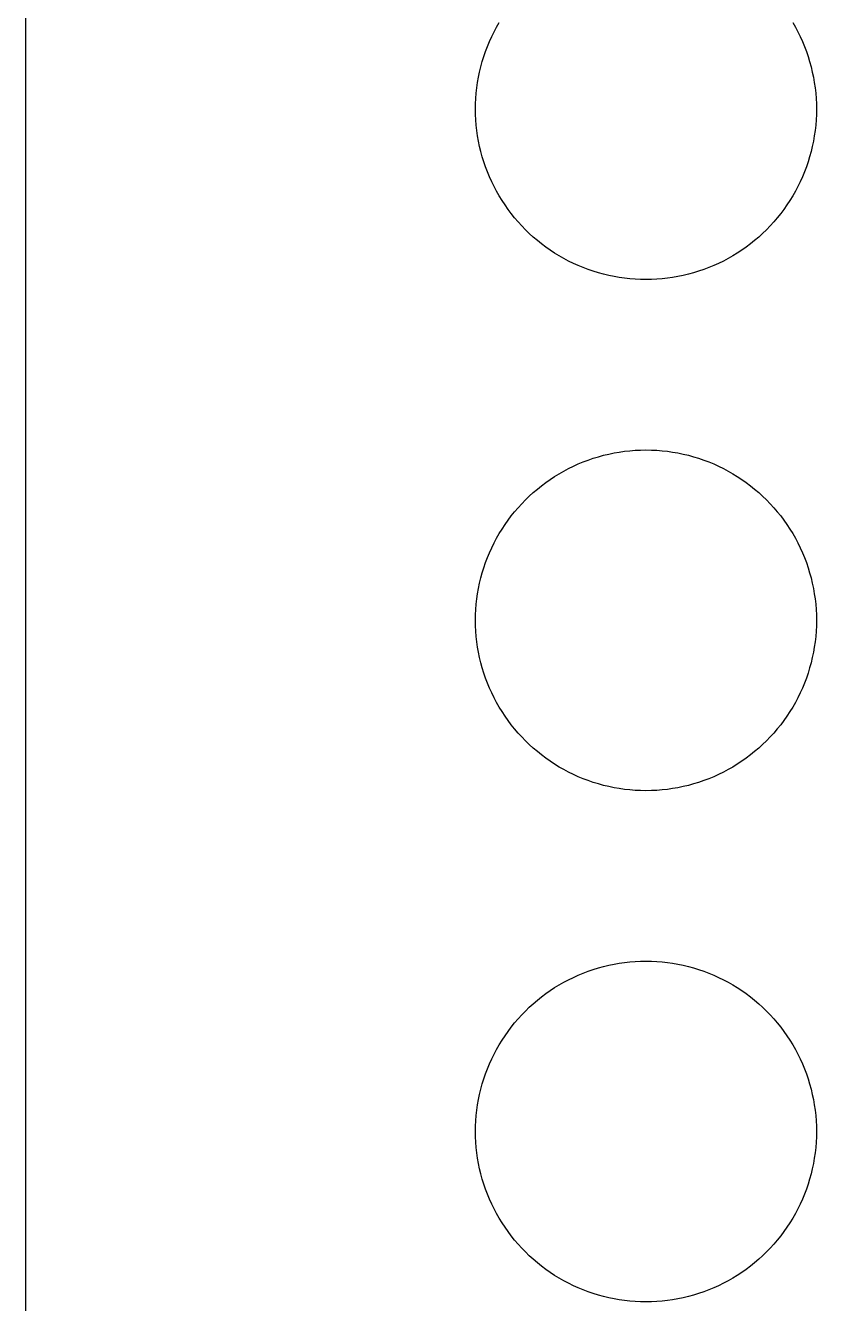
# Model space of a CAD drawing. Header units: metres. Extents: x 0 to 110, y 0 to 146.
# Drawn here: x 0 to 23.2, y 34.95 to 72.45 of the extents above; entities that cross this region are included whole.
import ezdxf

# ---------------------------------------------------------------- set-up
doc = ezdxf.new("R2010")
doc.units = ezdxf.units.M

msp = doc.modelspace()

# ---------------------------------------------------------------- linework, layer by layer
for p, q in [((0, 146), (0, 0)), ((13.745, 72.27), (13.8185, 72.4088)), ((13.8185, 72.4088), (13.8963, 72.5452)), ((22.5037, 72.5452), (22.5815, 72.4088)), ((22.5815, 72.4088), (22.655, 72.27)), ((13.6112, 71.9857), (13.6759, 72.1289)), ((13.6759, 72.1289), (13.745, 72.27)), ((22.655, 72.27), (22.7241, 72.1289)), ((22.7241, 72.1289), (22.7888, 71.9857)), ((13.4447, 71.5451), (13.4956, 71.6937)), ((13.4956, 71.6937), (13.5511, 71.8406)), ((13.5511, 71.8406), (13.6112, 71.9857)), ((22.7888, 71.9857), (22.8489, 71.8406)), ((22.8489, 71.8406), (22.9044, 71.6937)), ((22.9044, 71.6937), (22.9553, 71.5451)), ((13.3571, 71.2435), (13.3985, 71.395)), ((13.3985, 71.395), (13.4447, 71.5451)), ((22.9553, 71.5451), (23.0015, 71.395)), ((23.0015, 71.395), (23.0429, 71.2435)), ((13.2616, 70.7822), (13.2886, 70.9369)), ((13.2886, 70.9369), (13.3204, 71.0907)), ((13.3204, 71.0907), (13.3571, 71.2435)), ((23.0429, 71.2435), (23.0796, 71.0907)), ((23.0796, 71.0907), (23.1115, 70.9369)), ((23.1115, 70.9369), (23.1384, 70.7822)), ((13.2222, 70.4706), (13.2394, 70.6267)), ((13.2394, 70.6267), (13.2616, 70.7822)), ((23.1384, 70.7822), (23.1606, 70.6267)), ((23.1606, 70.6267), (23.1778, 70.4706)), ((13.2, 70), (13.2025, 70.1571)), ((13.2025, 70.1571), (13.2099, 70.314)), ((13.2099, 70.314), (13.2222, 70.4706)), ((23.1778, 70.4706), (23.1901, 70.314)), ((23.1901, 70.314), (23.1975, 70.1571)), ((23.1975, 70.1571), (23.2, 70)), ((13.2025, 69.843), (13.2, 70)), ((13.2099, 69.6861), (13.2025, 69.843)), ((23.1975, 69.843), (23.1901, 69.6861)), ((23.2, 70), (23.1975, 69.843)), ((13.2222, 69.5295), (13.2099, 69.6861)), ((13.2394, 69.3733), (13.2222, 69.5295)), ((23.1778, 69.5295), (23.1606, 69.3733)), ((23.1901, 69.6861), (23.1778, 69.5295)), ((13.2616, 69.2178), (13.2394, 69.3733)), ((13.2886, 69.0631), (13.2616, 69.2178)), ((13.3204, 68.9093), (13.2886, 69.0631)), ((23.1115, 69.0631), (23.0796, 68.9093)), ((23.1384, 69.2178), (23.1115, 69.0631)), ((23.1606, 69.3733), (23.1384, 69.2178)), ((13.3571, 68.7566), (13.3204, 68.9093)), ((13.3985, 68.6051), (13.3571, 68.7566)), ((23.0429, 68.7566), (23.0015, 68.6051)), ((23.0796, 68.9093), (23.0429, 68.7566)), ((13.4447, 68.4549), (13.3985, 68.6051)), ((13.4956, 68.3063), (13.4447, 68.4549)), ((13.5511, 68.1594), (13.4956, 68.3063)), ((22.9044, 68.3063), (22.8489, 68.1594)), ((22.9553, 68.4549), (22.9044, 68.3063)), ((23.0015, 68.6051), (22.9553, 68.4549)), ((13.6112, 68.0143), (13.5511, 68.1594)), ((13.6759, 67.8711), (13.6112, 68.0143)), ((22.7888, 68.0143), (22.7241, 67.8711)), ((22.8489, 68.1594), (22.7888, 68.0143)), ((13.745, 67.7301), (13.6759, 67.8711)), ((13.8185, 67.5912), (13.745, 67.7301)), ((13.8963, 67.4548), (13.8185, 67.5912)), ((22.5815, 67.5912), (22.5037, 67.4548)), ((22.655, 67.7301), (22.5815, 67.5912)), ((22.7241, 67.8711), (22.655, 67.7301)), ((13.9784, 67.3209), (13.8963, 67.4548)), ((14.0646, 67.1896), (13.9784, 67.3209)), ((14.1549, 67.0611), (14.0646, 67.1896)), ((22.3354, 67.1896), (22.2451, 67.0611)), ((22.4216, 67.3209), (22.3354, 67.1896)), ((22.5037, 67.4548), (22.4216, 67.3209)), ((14.2492, 66.9355), (14.1549, 67.0611)), ((14.3474, 66.8129), (14.2492, 66.9355)), ((14.4494, 66.6935), (14.3474, 66.8129)), ((22.0526, 66.8129), (21.9506, 66.6935)), ((22.1508, 66.9355), (22.0526, 66.8129)), ((22.2451, 67.0611), (22.1508, 66.9355)), ((14.5552, 66.5773), (14.4494, 66.6935)), ((14.6645, 66.4645), (14.5552, 66.5773)), ((14.7773, 66.3552), (14.6645, 66.4645)), ((21.7355, 66.4645), (21.6227, 66.3552)), ((21.8448, 66.5773), (21.7355, 66.4645)), ((21.9506, 66.6935), (21.8448, 66.5773)), ((14.8934, 66.2495), (14.7773, 66.3552)), ((15.0129, 66.1474), (14.8934, 66.2495)), ((15.1355, 66.0492), (15.0129, 66.1474)), ((15.2611, 65.9549), (15.1355, 66.0492)), ((21.2645, 66.0492), (21.1389, 65.9549)), ((21.3871, 66.1474), (21.2645, 66.0492)), ((21.5066, 66.2495), (21.3871, 66.1474)), ((21.6227, 66.3552), (21.5066, 66.2495)), ((15.3896, 65.8646), (15.2611, 65.9549)), ((15.5209, 65.7784), (15.3896, 65.8646)), ((15.6548, 65.6963), (15.5209, 65.7784)), ((15.7912, 65.6185), (15.6548, 65.6963)), ((20.7452, 65.6963), (20.6088, 65.6185)), ((20.8791, 65.7784), (20.7452, 65.6963)), ((21.0104, 65.8646), (20.8791, 65.7784)), ((21.1389, 65.9549), (21.0104, 65.8646)), ((15.9301, 65.545), (15.7912, 65.6185)), ((16.0711, 65.4759), (15.9301, 65.545)), ((16.2143, 65.4112), (16.0711, 65.4759)), ((16.3594, 65.3511), (16.2143, 65.4112)), ((16.5063, 65.2956), (16.3594, 65.3511)), ((16.6549, 65.2447), (16.5063, 65.2956)), ((19.8937, 65.2956), (19.7451, 65.2447)), ((20.0406, 65.3511), (19.8937, 65.2956)), ((20.1857, 65.4112), (20.0406, 65.3511)), ((20.3289, 65.4759), (20.1857, 65.4112)), ((20.47, 65.545), (20.3289, 65.4759)), ((20.6088, 65.6185), (20.47, 65.545)), ((16.8051, 65.1985), (16.6549, 65.2447)), ((16.9566, 65.1571), (16.8051, 65.1985)), ((17.1093, 65.1204), (16.9566, 65.1571)), ((17.2631, 65.0886), (17.1093, 65.1204)), ((17.4178, 65.0616), (17.2631, 65.0886)), ((17.5733, 65.0394), (17.4178, 65.0616)), ((17.7295, 65.0222), (17.5733, 65.0394)), ((17.8861, 65.0099), (17.7295, 65.0222)), ((18.043, 65.0025), (17.8861, 65.0099)), ((18.2, 65), (18.043, 65.0025)), ((18.3571, 65.0025), (18.2, 65)), ((18.514, 65.0099), (18.3571, 65.0025)), ((18.6705, 65.0222), (18.514, 65.0099)), ((18.8267, 65.0394), (18.6705, 65.0222)), ((18.9822, 65.0616), (18.8267, 65.0394)), ((19.1369, 65.0886), (18.9822, 65.0616)), ((19.2907, 65.1204), (19.1369, 65.0886)), ((19.4435, 65.1571), (19.2907, 65.1204)), ((19.595, 65.1985), (19.4435, 65.1571)), ((19.7451, 65.2447), (19.595, 65.1985)), ((18.043, 59.9975), (18.2, 60)), ((18.2, 60), (18.3571, 59.9975)), ((16.2143, 59.5888), (16.3594, 59.6489)), ((16.3594, 59.6489), (16.5063, 59.7044)), ((16.5063, 59.7044), (16.6549, 59.7553)), ((16.6549, 59.7553), (16.8051, 59.8015)), ((16.8051, 59.8015), (16.9566, 59.8429)), ((16.9566, 59.8429), (17.1093, 59.8796)), ((17.1093, 59.8796), (17.2631, 59.9114)), ((17.2631, 59.9114), (17.4178, 59.9384)), ((17.4178, 59.9384), (17.5733, 59.9606)), ((17.5733, 59.9606), (17.7295, 59.9778)), ((17.7295, 59.9778), (17.8861, 59.9901)), ((17.8861, 59.9901), (18.043, 59.9975)), ((18.3571, 59.9975), (18.514, 59.9901)), ((18.514, 59.9901), (18.6705, 59.9778)), ((18.6705, 59.9778), (18.8267, 59.9606)), ((18.8267, 59.9606), (18.9822, 59.9384)), ((18.9822, 59.9384), (19.1369, 59.9114)), ((19.1369, 59.9114), (19.2907, 59.8796)), ((19.2907, 59.8796), (19.4435, 59.8429)), ((19.4435, 59.8429), (19.595, 59.8015)), ((19.595, 59.8015), (19.7451, 59.7553)), ((19.7451, 59.7553), (19.8937, 59.7044)), ((19.8937, 59.7044), (20.0406, 59.6489)), ((20.0406, 59.6489), (20.1857, 59.5888)), ((15.5209, 59.2216), (15.6548, 59.3037)), ((15.6548, 59.3037), (15.7912, 59.3815)), ((15.7912, 59.3815), (15.9301, 59.455)), ((15.9301, 59.455), (16.0711, 59.5241)), ((16.0711, 59.5241), (16.2143, 59.5888)), ((20.1857, 59.5888), (20.3289, 59.5241)), ((20.3289, 59.5241), (20.47, 59.455)), ((20.47, 59.455), (20.6088, 59.3815)), ((20.6088, 59.3815), (20.7452, 59.3037)), ((20.7452, 59.3037), (20.8791, 59.2216)), ((15.0129, 58.8526), (15.1355, 58.9508)), ((15.1355, 58.9508), (15.2611, 59.0451)), ((15.2611, 59.0451), (15.3896, 59.1354)), ((15.3896, 59.1354), (15.5209, 59.2216)), ((20.8791, 59.2216), (21.0104, 59.1354)), ((21.0104, 59.1354), (21.1389, 59.0451)), ((21.1389, 59.0451), (21.2645, 58.9508)), ((21.2645, 58.9508), (21.3871, 58.8526)), ((14.5552, 58.4227), (14.6645, 58.5355)), ((14.6645, 58.5355), (14.7773, 58.6449)), ((14.7773, 58.6449), (14.8934, 58.7506)), ((14.8934, 58.7506), (15.0129, 58.8526)), ((21.3871, 58.8526), (21.5066, 58.7506)), ((21.5066, 58.7506), (21.6227, 58.6449)), ((21.6227, 58.6449), (21.7355, 58.5355)), ((21.7355, 58.5355), (21.8448, 58.4227)), ((14.2492, 58.0645), (14.3474, 58.1871)), ((14.3474, 58.1871), (14.4494, 58.3066)), ((14.4494, 58.3066), (14.5552, 58.4227)), ((21.8448, 58.4227), (21.9506, 58.3066)), ((21.9506, 58.3066), (22.0526, 58.1871)), ((22.0526, 58.1871), (22.1508, 58.0645)), ((13.9784, 57.6791), (14.0646, 57.8104)), ((14.0646, 57.8104), (14.1549, 57.9389)), ((14.1549, 57.9389), (14.2492, 58.0645)), ((22.1508, 58.0645), (22.2451, 57.9389)), ((22.2451, 57.9389), (22.3354, 57.8104)), ((22.3354, 57.8104), (22.4216, 57.6791)), ((13.745, 57.27), (13.8185, 57.4088)), ((13.8185, 57.4088), (13.8963, 57.5452)), ((13.8963, 57.5452), (13.9784, 57.6791)), ((22.4216, 57.6791), (22.5037, 57.5452)), ((22.5037, 57.5452), (22.5815, 57.4088)), ((22.5815, 57.4088), (22.655, 57.27)), ((13.6112, 56.9857), (13.6759, 57.1289)), ((13.6759, 57.1289), (13.745, 57.27)), ((22.655, 57.27), (22.7241, 57.1289)), ((22.7241, 57.1289), (22.7888, 56.9857)), ((13.4447, 56.5451), (13.4956, 56.6937)), ((13.4956, 56.6937), (13.5511, 56.8406)), ((13.5511, 56.8406), (13.6112, 56.9857)), ((22.7888, 56.9857), (22.8489, 56.8406)), ((22.8489, 56.8406), (22.9044, 56.6937)), ((22.9044, 56.6937), (22.9553, 56.5451)), ((13.3571, 56.2435), (13.3985, 56.395)), ((13.3985, 56.395), (13.4447, 56.5451)), ((22.9553, 56.5451), (23.0015, 56.395)), ((23.0015, 56.395), (23.0429, 56.2435)), ((13.2616, 55.7822), (13.2886, 55.9369)), ((13.2886, 55.9369), (13.3204, 56.0907)), ((13.3204, 56.0907), (13.3571, 56.2435)), ((23.0429, 56.2435), (23.0796, 56.0907)), ((23.0796, 56.0907), (23.1115, 55.9369)), ((23.1115, 55.9369), (23.1384, 55.7822)), ((13.2222, 55.4706), (13.2394, 55.6267)), ((13.2394, 55.6267), (13.2616, 55.7822)), ((23.1384, 55.7822), (23.1606, 55.6267)), ((23.1606, 55.6267), (23.1778, 55.4706)), ((13.2, 55), (13.2025, 55.1571)), ((13.2025, 55.1571), (13.2099, 55.314)), ((13.2099, 55.314), (13.2222, 55.4706)), ((23.1778, 55.4706), (23.1901, 55.314)), ((23.1901, 55.314), (23.1975, 55.1571)), ((23.1975, 55.1571), (23.2, 55)), ((13.2025, 54.843), (13.2, 55)), ((13.2099, 54.6861), (13.2025, 54.843)), ((23.1975, 54.843), (23.1901, 54.6861)), ((23.2, 55), (23.1975, 54.843)), ((13.2222, 54.5295), (13.2099, 54.6861)), ((13.2394, 54.3733), (13.2222, 54.5295)), ((23.1778, 54.5295), (23.1606, 54.3733)), ((23.1901, 54.6861), (23.1778, 54.5295)), ((13.2616, 54.2178), (13.2394, 54.3733)), ((13.2886, 54.0631), (13.2616, 54.2178)), ((13.3204, 53.9093), (13.2886, 54.0631)), ((23.1115, 54.0631), (23.0796, 53.9093)), ((23.1384, 54.2178), (23.1115, 54.0631)), ((23.1606, 54.3733), (23.1384, 54.2178)), ((13.3571, 53.7566), (13.3204, 53.9093)), ((13.3985, 53.6051), (13.3571, 53.7566)), ((23.0429, 53.7566), (23.0015, 53.6051)), ((23.0796, 53.9093), (23.0429, 53.7566)), ((13.4447, 53.4549), (13.3985, 53.6051)), ((13.4956, 53.3063), (13.4447, 53.4549)), ((13.5511, 53.1594), (13.4956, 53.3063)), ((22.9044, 53.3063), (22.8489, 53.1594)), ((22.9553, 53.4549), (22.9044, 53.3063)), ((23.0015, 53.6051), (22.9553, 53.4549)), ((13.6112, 53.0143), (13.5511, 53.1594)), ((13.6759, 52.8711), (13.6112, 53.0143)), ((22.7888, 53.0143), (22.7241, 52.8711)), ((22.8489, 53.1594), (22.7888, 53.0143)), ((13.745, 52.7301), (13.6759, 52.8711)), ((13.8185, 52.5912), (13.745, 52.7301)), ((13.8963, 52.4548), (13.8185, 52.5912)), ((22.5815, 52.5912), (22.5037, 52.4548)), ((22.655, 52.7301), (22.5815, 52.5912)), ((22.7241, 52.8711), (22.655, 52.7301)), ((13.9784, 52.3209), (13.8963, 52.4548)), ((14.0646, 52.1896), (13.9784, 52.3209)), ((14.1549, 52.0611), (14.0646, 52.1896)), ((22.3354, 52.1896), (22.2451, 52.0611)), ((22.4216, 52.3209), (22.3354, 52.1896)), ((22.5037, 52.4548), (22.4216, 52.3209)), ((14.2492, 51.9355), (14.1549, 52.0611)), ((14.3474, 51.8129), (14.2492, 51.9355)), ((14.4494, 51.6935), (14.3474, 51.8129)), ((22.0526, 51.8129), (21.9506, 51.6935)), ((22.1508, 51.9355), (22.0526, 51.8129)), ((22.2451, 52.0611), (22.1508, 51.9355)), ((14.5552, 51.5773), (14.4494, 51.6935)), ((14.6645, 51.4645), (14.5552, 51.5773)), ((14.7773, 51.3552), (14.6645, 51.4645)), ((21.7355, 51.4645), (21.6227, 51.3552)), ((21.8448, 51.5773), (21.7355, 51.4645)), ((21.9506, 51.6935), (21.8448, 51.5773)), ((14.8934, 51.2495), (14.7773, 51.3552)), ((15.0129, 51.1474), (14.8934, 51.2495)), ((15.1355, 51.0492), (15.0129, 51.1474)), ((15.2611, 50.9549), (15.1355, 51.0492)), ((21.2645, 51.0492), (21.1389, 50.9549)), ((21.3871, 51.1474), (21.2645, 51.0492)), ((21.5066, 51.2495), (21.3871, 51.1474)), ((21.6227, 51.3552), (21.5066, 51.2495)), ((15.3896, 50.8646), (15.2611, 50.9549)), ((15.5209, 50.7784), (15.3896, 50.8646)), ((15.6548, 50.6963), (15.5209, 50.7784)), ((15.7912, 50.6185), (15.6548, 50.6963)), ((20.7452, 50.6963), (20.6088, 50.6185)), ((20.8791, 50.7784), (20.7452, 50.6963)), ((21.0104, 50.8646), (20.8791, 50.7784)), ((21.1389, 50.9549), (21.0104, 50.8646)), ((15.9301, 50.545), (15.7912, 50.6185)), ((16.0711, 50.4759), (15.9301, 50.545)), ((16.2143, 50.4112), (16.0711, 50.4759)), ((16.3594, 50.3511), (16.2143, 50.4112)), ((16.5063, 50.2956), (16.3594, 50.3511)), ((16.6549, 50.2447), (16.5063, 50.2956)), ((19.8937, 50.2956), (19.7451, 50.2447)), ((20.0406, 50.3511), (19.8937, 50.2956)), ((20.1857, 50.4112), (20.0406, 50.3511)), ((20.3289, 50.4759), (20.1857, 50.4112)), ((20.47, 50.545), (20.3289, 50.4759)), ((20.6088, 50.6185), (20.47, 50.545)), ((16.8051, 50.1985), (16.6549, 50.2447)), ((16.9566, 50.1571), (16.8051, 50.1985)), ((17.1093, 50.1204), (16.9566, 50.1571)), ((17.2631, 50.0886), (17.1093, 50.1204)), ((17.4178, 50.0616), (17.2631, 50.0886)), ((17.5733, 50.0394), (17.4178, 50.0616)), ((17.7295, 50.0222), (17.5733, 50.0394)), ((17.8861, 50.0099), (17.7295, 50.0222)), ((18.043, 50.0025), (17.8861, 50.0099)), ((18.2, 50), (18.043, 50.0025)), ((18.3571, 50.0025), (18.2, 50)), ((18.514, 50.0099), (18.3571, 50.0025)), ((18.6705, 50.0222), (18.514, 50.0099)), ((18.8267, 50.0394), (18.6705, 50.0222)), ((18.9822, 50.0616), (18.8267, 50.0394)), ((19.1369, 50.0886), (18.9822, 50.0616)), ((19.2907, 50.1204), (19.1369, 50.0886)), ((19.4435, 50.1571), (19.2907, 50.1204)), ((19.595, 50.1985), (19.4435, 50.1571)), ((19.7451, 50.2447), (19.595, 50.1985)), ((18.043, 44.9975), (18.2, 45)), ((18.2, 45), (18.3571, 44.9975)), ((16.2143, 44.5888), (16.3594, 44.6489)), ((16.3594, 44.6489), (16.5063, 44.7044)), ((16.5063, 44.7044), (16.6549, 44.7553)), ((16.6549, 44.7553), (16.8051, 44.8015)), ((16.8051, 44.8015), (16.9566, 44.8429)), ((16.9566, 44.8429), (17.1093, 44.8796)), ((17.1093, 44.8796), (17.2631, 44.9114)), ((17.2631, 44.9114), (17.4178, 44.9384)), ((17.4178, 44.9384), (17.5733, 44.9606)), ((17.5733, 44.9606), (17.7295, 44.9778)), ((17.7295, 44.9778), (17.8861, 44.9901)), ((17.8861, 44.9901), (18.043, 44.9975)), ((18.3571, 44.9975), (18.514, 44.9901)), ((18.514, 44.9901), (18.6705, 44.9778)), ((18.6705, 44.9778), (18.8267, 44.9606)), ((18.8267, 44.9606), (18.9822, 44.9384)), ((18.9822, 44.9384), (19.1369, 44.9114)), ((19.1369, 44.9114), (19.2907, 44.8796)), ((19.2907, 44.8796), (19.4435, 44.8429)), ((19.4435, 44.8429), (19.595, 44.8015)), ((19.595, 44.8015), (19.7451, 44.7553)), ((19.7451, 44.7553), (19.8937, 44.7044)), ((19.8937, 44.7044), (20.0406, 44.6489)), ((20.0406, 44.6489), (20.1857, 44.5888)), ((15.5209, 44.2216), (15.6548, 44.3037)), ((15.6548, 44.3037), (15.7912, 44.3815)), ((15.7912, 44.3815), (15.9301, 44.455)), ((15.9301, 44.455), (16.0711, 44.5241)), ((16.0711, 44.5241), (16.2143, 44.5888)), ((20.1857, 44.5888), (20.3289, 44.5241)), ((20.3289, 44.5241), (20.47, 44.455)), ((20.47, 44.455), (20.6088, 44.3815)), ((20.6088, 44.3815), (20.7452, 44.3037)), ((20.7452, 44.3037), (20.8791, 44.2216)), ((15.0129, 43.8526), (15.1355, 43.9508)), ((15.1355, 43.9508), (15.2611, 44.0451)), ((15.2611, 44.0451), (15.3896, 44.1354)), ((15.3896, 44.1354), (15.5209, 44.2216)), ((20.8791, 44.2216), (21.0104, 44.1354)), ((21.0104, 44.1354), (21.1389, 44.0451)), ((21.1389, 44.0451), (21.2645, 43.9508)), ((21.2645, 43.9508), (21.3871, 43.8526)), ((14.5552, 43.4227), (14.6645, 43.5355)), ((14.6645, 43.5355), (14.7773, 43.6449)), ((14.7773, 43.6449), (14.8934, 43.7506)), ((14.8934, 43.7506), (15.0129, 43.8526)), ((21.3871, 43.8526), (21.5066, 43.7506)), ((21.5066, 43.7506), (21.6227, 43.6449)), ((21.6227, 43.6449), (21.7355, 43.5355)), ((21.7355, 43.5355), (21.8448, 43.4227)), ((14.2492, 43.0645), (14.3474, 43.1871)), ((14.3474, 43.1871), (14.4494, 43.3066)), ((14.4494, 43.3066), (14.5552, 43.4227)), ((21.8448, 43.4227), (21.9506, 43.3066)), ((21.9506, 43.3066), (22.0526, 43.1871)), ((22.0526, 43.1871), (22.1508, 43.0645)), ((13.9784, 42.6791), (14.0646, 42.8104)), ((14.0646, 42.8104), (14.1549, 42.9389)), ((14.1549, 42.9389), (14.2492, 43.0645)), ((22.1508, 43.0645), (22.2451, 42.9389)), ((22.2451, 42.9389), (22.3354, 42.8104)), ((22.3354, 42.8104), (22.4216, 42.6791)), ((13.745, 42.27), (13.8185, 42.4088)), ((13.8185, 42.4088), (13.8963, 42.5452)), ((13.8963, 42.5452), (13.9784, 42.6791)), ((22.4216, 42.6791), (22.5037, 42.5452)), ((22.5037, 42.5452), (22.5815, 42.4088)), ((22.5815, 42.4088), (22.655, 42.27)), ((13.6112, 41.9857), (13.6759, 42.1289)), ((13.6759, 42.1289), (13.745, 42.27)), ((22.655, 42.27), (22.7241, 42.1289)), ((22.7241, 42.1289), (22.7888, 41.9857)), ((13.4447, 41.5451), (13.4956, 41.6937)), ((13.4956, 41.6937), (13.5511, 41.8406)), ((13.5511, 41.8406), (13.6112, 41.9857)), ((22.7888, 41.9857), (22.8489, 41.8406)), ((22.8489, 41.8406), (22.9044, 41.6937)), ((22.9044, 41.6937), (22.9553, 41.5451)), ((13.3571, 41.2435), (13.3985, 41.395)), ((13.3985, 41.395), (13.4447, 41.5451)), ((22.9553, 41.5451), (23.0015, 41.395)), ((23.0015, 41.395), (23.0429, 41.2435)), ((13.2616, 40.7822), (13.2886, 40.9369)), ((13.2886, 40.9369), (13.3204, 41.0907)), ((13.3204, 41.0907), (13.3571, 41.2435)), ((23.0429, 41.2435), (23.0796, 41.0907)), ((23.0796, 41.0907), (23.1115, 40.9369)), ((23.1115, 40.9369), (23.1384, 40.7822)), ((13.2222, 40.4706), (13.2394, 40.6267)), ((13.2394, 40.6267), (13.2616, 40.7822)), ((23.1384, 40.7822), (23.1606, 40.6267)), ((23.1606, 40.6267), (23.1778, 40.4706)), ((13.2, 40), (13.2025, 40.1571)), ((13.2025, 40.1571), (13.2099, 40.314)), ((13.2099, 40.314), (13.2222, 40.4706)), ((23.1778, 40.4706), (23.1901, 40.314)), ((23.1901, 40.314), (23.1975, 40.1571)), ((23.1975, 40.1571), (23.2, 40)), ((13.2025, 39.843), (13.2, 40)), ((13.2099, 39.6861), (13.2025, 39.843)), ((23.1975, 39.843), (23.1901, 39.6861)), ((23.2, 40), (23.1975, 39.843)), ((13.2222, 39.5295), (13.2099, 39.6861)), ((13.2394, 39.3733), (13.2222, 39.5295)), ((23.1778, 39.5295), (23.1606, 39.3733)), ((23.1901, 39.6861), (23.1778, 39.5295)), ((13.2616, 39.2178), (13.2394, 39.3733)), ((13.2886, 39.0631), (13.2616, 39.2178)), ((13.3204, 38.9093), (13.2886, 39.0631)), ((23.1115, 39.0631), (23.0796, 38.9093)), ((23.1384, 39.2178), (23.1115, 39.0631)), ((23.1606, 39.3733), (23.1384, 39.2178)), ((13.3571, 38.7566), (13.3204, 38.9093)), ((13.3985, 38.6051), (13.3571, 38.7566)), ((23.0429, 38.7566), (23.0015, 38.6051)), ((23.0796, 38.9093), (23.0429, 38.7566)), ((13.4447, 38.4549), (13.3985, 38.6051)), ((13.4956, 38.3063), (13.4447, 38.4549)), ((13.5511, 38.1594), (13.4956, 38.3063)), ((22.9044, 38.3063), (22.8489, 38.1594)), ((22.9553, 38.4549), (22.9044, 38.3063)), ((23.0015, 38.6051), (22.9553, 38.4549)), ((13.6112, 38.0143), (13.5511, 38.1594)), ((13.6759, 37.8711), (13.6112, 38.0143)), ((22.7888, 38.0143), (22.7241, 37.8711)), ((22.8489, 38.1594), (22.7888, 38.0143)), ((13.745, 37.7301), (13.6759, 37.8711)), ((13.8185, 37.5912), (13.745, 37.7301)), ((13.8963, 37.4548), (13.8185, 37.5912)), ((22.5815, 37.5912), (22.5037, 37.4548)), ((22.655, 37.7301), (22.5815, 37.5912)), ((22.7241, 37.8711), (22.655, 37.7301)), ((13.9784, 37.3209), (13.8963, 37.4548)), ((14.0646, 37.1896), (13.9784, 37.3209)), ((14.1549, 37.0611), (14.0646, 37.1896)), ((22.3354, 37.1896), (22.2451, 37.0611)), ((22.4216, 37.3209), (22.3354, 37.1896)), ((22.5037, 37.4548), (22.4216, 37.3209)), ((14.2492, 36.9355), (14.1549, 37.0611)), ((14.3474, 36.8129), (14.2492, 36.9355)), ((14.4494, 36.6935), (14.3474, 36.8129)), ((22.0526, 36.8129), (21.9506, 36.6935)), ((22.1508, 36.9355), (22.0526, 36.8129)), ((22.2451, 37.0611), (22.1508, 36.9355)), ((14.5552, 36.5773), (14.4494, 36.6935)), ((14.6645, 36.4645), (14.5552, 36.5773)), ((14.7773, 36.3552), (14.6645, 36.4645)), ((21.7355, 36.4645), (21.6227, 36.3552)), ((21.8448, 36.5773), (21.7355, 36.4645)), ((21.9506, 36.6935), (21.8448, 36.5773)), ((14.8934, 36.2495), (14.7773, 36.3552)), ((15.0129, 36.1474), (14.8934, 36.2495)), ((15.1355, 36.0492), (15.0129, 36.1474)), ((15.2611, 35.9549), (15.1355, 36.0492)), ((21.2645, 36.0492), (21.1389, 35.9549)), ((21.3871, 36.1474), (21.2645, 36.0492)), ((21.5066, 36.2495), (21.3871, 36.1474)), ((21.6227, 36.3552), (21.5066, 36.2495)), ((15.3896, 35.8646), (15.2611, 35.9549)), ((15.5209, 35.7784), (15.3896, 35.8646)), ((15.6548, 35.6963), (15.5209, 35.7784)), ((15.7912, 35.6185), (15.6548, 35.6963)), ((20.7452, 35.6963), (20.6088, 35.6185)), ((20.8791, 35.7784), (20.7452, 35.6963)), ((21.0104, 35.8646), (20.8791, 35.7784)), ((21.1389, 35.9549), (21.0104, 35.8646)), ((15.9301, 35.545), (15.7912, 35.6185)), ((16.0711, 35.4759), (15.9301, 35.545)), ((16.2143, 35.4112), (16.0711, 35.4759)), ((16.3594, 35.3511), (16.2143, 35.4112)), ((16.5063, 35.2956), (16.3594, 35.3511)), ((16.6549, 35.2447), (16.5063, 35.2956)), ((19.8937, 35.2956), (19.7451, 35.2447)), ((20.0406, 35.3511), (19.8937, 35.2956)), ((20.1857, 35.4112), (20.0406, 35.3511)), ((20.3289, 35.4759), (20.1857, 35.4112)), ((20.47, 35.545), (20.3289, 35.4759)), ((20.6088, 35.6185), (20.47, 35.545)), ((16.8051, 35.1985), (16.6549, 35.2447)), ((16.9566, 35.1571), (16.8051, 35.1985)), ((17.1093, 35.1204), (16.9566, 35.1571)), ((17.2631, 35.0886), (17.1093, 35.1204)), ((17.4178, 35.0616), (17.2631, 35.0886)), ((17.5733, 35.0394), (17.4178, 35.0616)), ((17.7295, 35.0222), (17.5733, 35.0394)), ((17.8861, 35.0099), (17.7295, 35.0222)), ((18.043, 35.0025), (17.8861, 35.0099)), ((18.2, 35), (18.043, 35.0025)), ((18.3571, 35.0025), (18.2, 35)), ((18.514, 35.0099), (18.3571, 35.0025)), ((18.6705, 35.0222), (18.514, 35.0099)), ((18.8267, 35.0394), (18.6705, 35.0222)), ((18.9822, 35.0616), (18.8267, 35.0394)), ((19.1369, 35.0886), (18.9822, 35.0616)), ((19.2907, 35.1204), (19.1369, 35.0886)), ((19.4435, 35.1571), (19.2907, 35.1204)), ((19.595, 35.1985), (19.4435, 35.1571)), ((19.7451, 35.2447), (19.595, 35.1985))]:
    msp.add_line(p, q)

doc.saveas('drawing.dxf')
